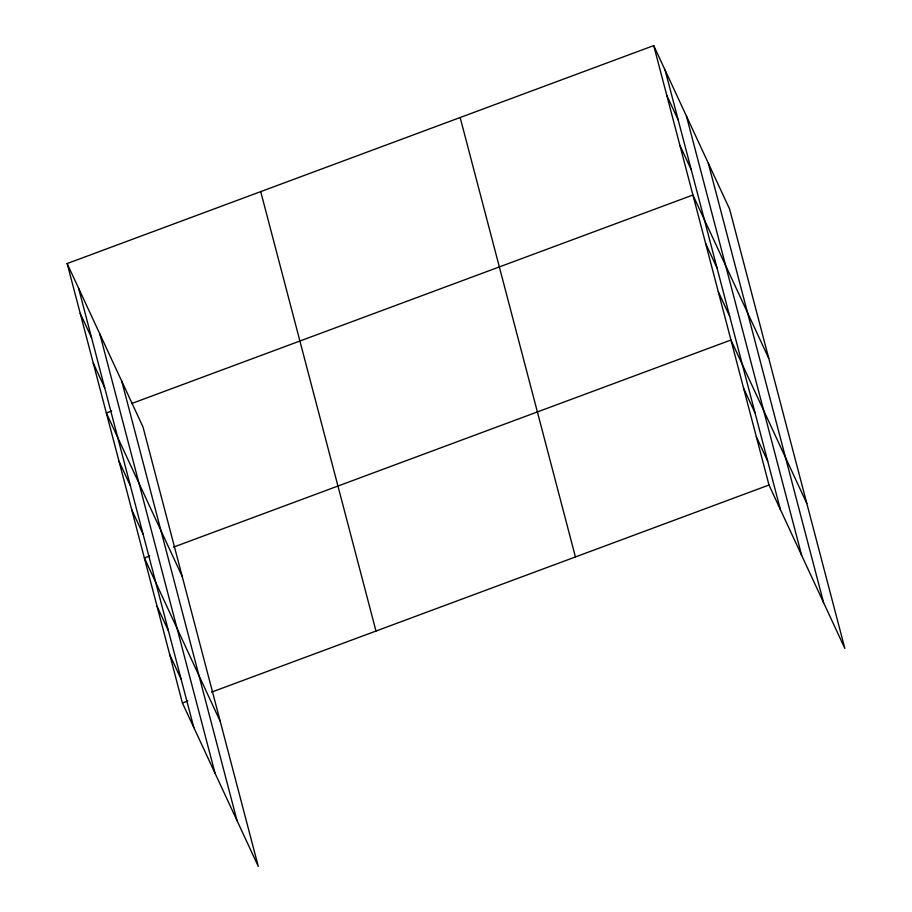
<?xml version="1.0" encoding="UTF-8"?>
<svg xmlns="http://www.w3.org/2000/svg" width="912" height="912" viewBox="0 0 912 912"><rect width="100%" height="100%" fill="white"/><g stroke="black" fill="none" stroke-linecap="round" stroke-linejoin="round"><path stroke-width="1.37" d="M67.146 263.545L143.002 426.976L258.278 866.4L182.411 702.97L67.146 263.545L653.722 45.6L729.589 209.03L844.854 648.455L768.998 485.024L653.722 45.6M111.64 410.97L106.339 412.942L182.195 576.384M131.522 403.583L692.915 195.008L768.782 358.439M149.682 555.989L144.37 557.962L220.237 721.392M173.542 547.12L730.957 340.016L806.812 503.447M182.411 702.97L187.712 700.997M211.584 692.128L768.998 485.024M666.786 95.407L678.197 119.974M679.85 145.202L691.25 169.769M705.592 243.344L717.003 267.911M718.28 291.68L729.68 316.247M743.633 388.352L755.033 412.919M756.31 436.688L767.722 461.255M80.21 313.34L91.61 337.907M93.275 363.147L104.675 387.714M119.016 461.278L130.416 485.845M131.693 509.614L143.093 534.181M157.058 606.298L168.458 630.865M169.735 654.634L181.135 679.201M708.316 163.202L823.582 602.638M686.405 115.995L801.671 555.419M665.133 70.167L780.398 509.591M460.15 117.523L575.426 556.947M260.718 191.623L375.983 631.047M121.741 381.148L237.006 820.572M99.818 333.929L215.084 773.365M78.546 288.112L193.811 727.537"/></g></svg>
